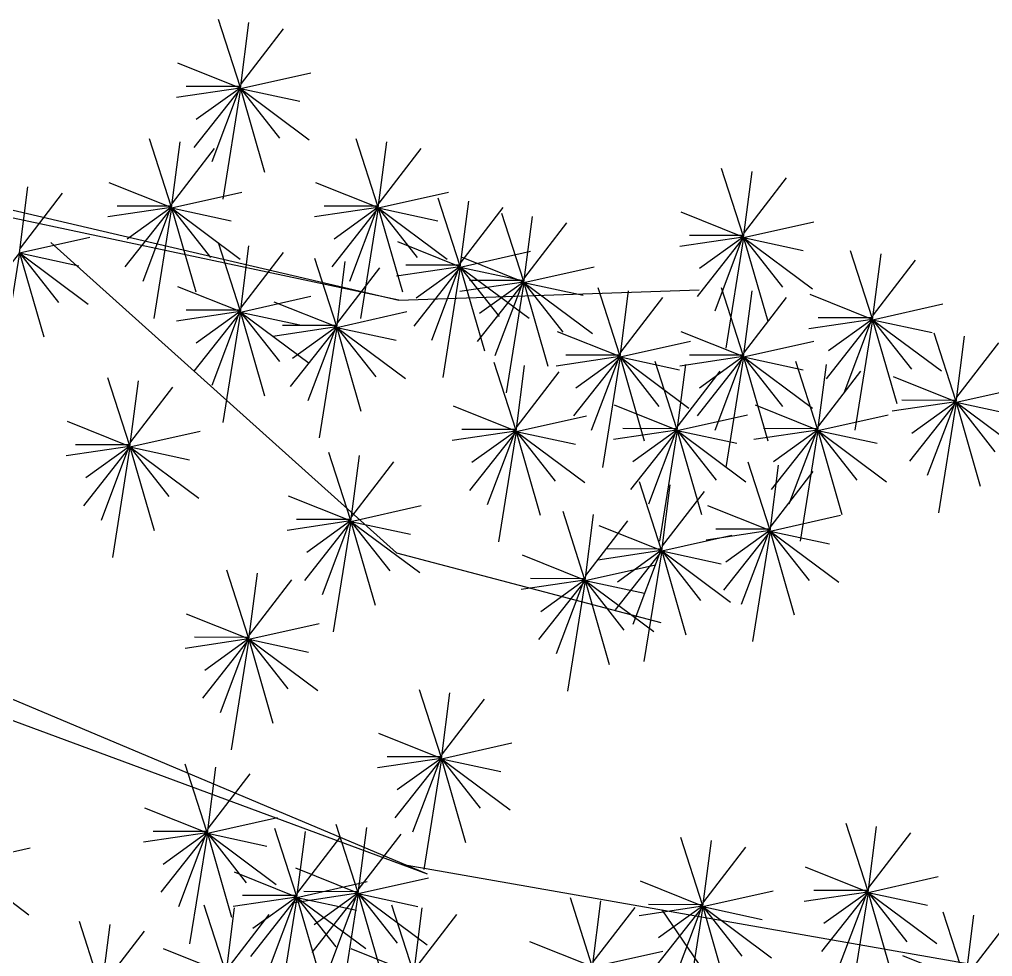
# Model space of a CAD drawing. Header units: millimetres. Extents: x 454 to 24074, y 929 to 15016.
# Drawn here: x 11753 to 12287, y 12976 to 13491 of the extents above; entities that cross this region are included whole.
import ezdxf

# ---------------------------------------------------------------- set-up
doc = ezdxf.new("R2010")
doc.units = ezdxf.units.MM
doc.layers.add('cadblocksdwg.com', color=255, linetype='Continuous')

# ---------------------------------------------------------------- blocks, each defined once
blk = doc.blocks.new('tree side_01')
at = {"color": 0}
for p, q in [((0.7875, 4.5202), (0.7642, 4.5925)), ((0.7879, 4.5182), (0.797, 4.5893)), ((0.7889, 4.5235), (0.8341, 4.5823)), ((0.7875, 4.5186), (0.7206, 4.5454)), ((0.7879, 4.5182), (0.8635, 4.5352)), ((0.7875, 4.5186), (0.7192, 4.5085)), ((0.7875, 4.5202), (0.7294, 4.5203)), ((0.7879, 4.5182), (0.7378, 4.4547)), ((0.7875, 4.5186), (0.7403, 4.4847)), ((0.7875, 4.5202), (0.7569, 4.4391)), ((0.7879, 4.5182), (0.7689, 4.3992)), ((0.7879, 4.5182), (0.8619, 4.4631)), ((0.7879, 4.5182), (0.8519, 4.5044)), ((0.7879, 4.5182), (0.8298, 4.4649)), ((0.7879, 4.5182), (0.8139, 4.428)), ((0.0647, 4.4993), (0.9583, 4.2903)), ((0.9583, 4.2903), (0.0778, 4.4779)), ((0.7133, 4.3916), (0.69, 4.4639)), ((0.9358, 4.3916), (0.9125, 4.4639)), ((0.7137, 4.3897), (0.7229, 4.4607)), ((0.7148, 4.3949), (0.7599, 4.4537)), ((0.9362, 4.3897), (0.9454, 4.4607)), ((0.9372, 4.3949), (0.9824, 4.4537)), ((1.329, 4.3598), (1.3057, 4.4321)), ((1.3294, 4.3578), (1.3386, 4.4289)), ((1.3305, 4.3631), (1.3757, 4.4219)), ((0.5501, 4.3413), (0.5592, 4.4123)), ((0.7133, 4.3901), (0.6465, 4.4168)), ((0.9358, 4.3901), (0.8689, 4.4168)), ((0.5511, 4.3465), (0.5963, 4.4054)), ((0.7137, 4.3897), (0.7894, 4.4066)), ((0.9362, 4.3897), (1.0119, 4.4066)), ((1.0241, 4.328), (1.0008, 4.4003)), ((0.7133, 4.3901), (0.645, 4.3799)), ((0.7133, 4.3916), (0.6553, 4.3917)), ((0.7137, 4.3897), (0.6636, 4.3262)), ((0.7133, 4.3901), (0.6661, 4.3561)), ((0.7133, 4.3916), (0.6827, 4.3106)), ((0.7137, 4.3897), (0.6947, 4.2707)), ((0.7137, 4.3897), (0.7877, 4.3346)), ((0.7137, 4.3897), (0.7397, 4.2994)), ((0.7137, 4.3897), (0.7777, 4.3759)), ((0.7137, 4.3897), (0.7556, 4.3363)), ((0.9358, 4.3901), (0.8675, 4.3799)), ((0.9358, 4.3916), (0.8778, 4.3917)), ((0.9362, 4.3897), (0.8861, 4.3262)), ((0.9358, 4.3901), (0.8886, 4.3561)), ((0.9358, 4.3916), (0.9052, 4.3106)), ((0.9362, 4.3897), (0.9172, 4.2707)), ((0.9362, 4.3897), (1.0102, 4.3346)), ((0.9362, 4.3897), (0.9622, 4.2994)), ((0.9362, 4.3897), (1.0002, 4.3759)), ((0.9362, 4.3897), (0.9781, 4.3363)), ((1.0245, 4.326), (1.0337, 4.397)), ((1.0255, 4.3313), (1.0707, 4.3901)), ((1.0924, 4.3114), (1.0691, 4.3837)), ((1.0928, 4.3095), (1.102, 4.3805)), ((1.329, 4.3582), (1.2622, 4.385)), ((1.0938, 4.3147), (1.139, 4.3735)), ((1.3294, 4.3578), (1.4051, 4.3748)), ((0.5501, 4.3413), (0.6257, 4.3583)), ((1.329, 4.3582), (1.2607, 4.3481)), ((1.329, 4.3598), (1.271, 4.3599)), ((1.3294, 4.3578), (1.2794, 4.2943)), ((1.329, 4.3582), (1.2818, 4.3243)), ((1.329, 4.3598), (1.2984, 4.2787)), ((1.3294, 4.3578), (1.3104, 4.2388)), ((1.3294, 4.3578), (1.4035, 4.3027)), ((1.3294, 4.3578), (1.3934, 4.344)), ((1.3294, 4.3578), (1.3713, 4.3045)), ((1.3294, 4.3578), (1.3554, 4.2676)), ((0.5838, 4.3523), (0.9557, 4.0185)), ((0.7875, 4.2796), (0.7642, 4.3519)), ((0.7879, 4.2776), (0.797, 4.3487)), ((1.0241, 4.3264), (0.9572, 4.3532)), ((0.5501, 4.3413), (0.5, 4.2778)), ((0.5501, 4.3413), (0.5311, 4.2223)), ((0.5501, 4.3413), (0.6241, 4.2862)), ((0.5501, 4.3413), (0.6141, 4.3275)), ((0.5501, 4.3413), (0.592, 4.288)), ((0.5501, 4.3413), (0.5761, 4.251)), ((0.7889, 4.2829), (0.8341, 4.3417)), ((1.0245, 4.326), (1.1002, 4.343)), ((1.0924, 4.3099), (1.0256, 4.3366)), ((1.4678, 4.2712), (1.4445, 4.3435)), ((1.4682, 4.2693), (1.4774, 4.3403)), ((0.8911, 4.263), (0.8678, 4.3353)), ((0.8915, 4.2611), (0.9006, 4.3321)), ((0.8925, 4.2663), (0.9377, 4.3252)), ((1.0241, 4.3264), (0.9558, 4.3162)), ((1.0241, 4.328), (0.966, 4.3281)), ((1.0245, 4.326), (0.9744, 4.2625)), ((1.0241, 4.3264), (0.9769, 4.2924)), ((1.0241, 4.328), (0.9935, 4.2469)), ((1.0245, 4.326), (1.0055, 4.207)), ((1.0245, 4.326), (1.0985, 4.2709)), ((1.0245, 4.326), (1.0505, 4.2358)), ((1.0245, 4.326), (1.0885, 4.3122)), ((1.0245, 4.326), (1.0664, 4.2727)), ((1.0928, 4.3095), (1.1685, 4.3264)), ((1.4692, 4.2746), (1.5144, 4.3334)), ((0.7875, 4.278), (0.7206, 4.3048)), ((1.0924, 4.3099), (1.0241, 4.2997)), ((1.0924, 4.3114), (1.0344, 4.3115)), ((1.0928, 4.3095), (1.0427, 4.246)), ((1.0924, 4.3099), (1.0452, 4.2759)), ((1.0924, 4.3114), (1.0618, 4.2304)), ((1.0928, 4.3095), (1.0738, 4.1905)), ((1.0928, 4.3095), (1.1668, 4.2544)), ((1.0928, 4.3095), (1.1188, 4.2192)), ((1.0928, 4.3095), (1.1568, 4.2957)), ((1.0928, 4.3095), (1.1347, 4.2561)), ((0.7879, 4.2776), (0.8635, 4.2946)), ((0.9583, 4.2903), (1.2814, 4.3014)), ((1.196, 4.2312), (1.1727, 4.3035)), ((1.1964, 4.2293), (1.2056, 4.3003)), ((1.329, 4.2312), (1.3057, 4.3035)), ((1.3294, 4.2293), (1.3386, 4.3003)), ((1.4678, 4.2697), (1.4009, 4.2964)), ((0.8911, 4.2615), (0.8242, 4.2882)), ((1.1974, 4.2345), (1.2426, 4.2933)), ((1.3305, 4.2345), (1.3757, 4.2933)), ((1.4682, 4.2693), (1.5439, 4.2863)), ((0.7875, 4.278), (0.7192, 4.2679)), ((0.7875, 4.2796), (0.7294, 4.2797)), ((0.7879, 4.2776), (0.7378, 4.2141)), ((0.7875, 4.278), (0.7403, 4.2441)), ((0.7875, 4.2796), (0.7569, 4.1985)), ((0.7879, 4.2776), (0.7689, 4.1586)), ((0.7879, 4.2776), (0.8619, 4.2225)), ((0.7879, 4.2776), (0.8519, 4.2638)), ((0.7879, 4.2776), (0.8298, 4.2243)), ((0.7879, 4.2776), (0.8139, 4.1874)), ((0.8915, 4.2611), (0.9671, 4.2781)), ((0.8911, 4.263), (0.833, 4.2632)), ((0.8911, 4.263), (0.8605, 4.182)), ((1.4678, 4.2697), (1.3995, 4.2595)), ((1.4678, 4.2712), (1.4097, 4.2714)), ((1.4682, 4.2693), (1.4181, 4.2058)), ((1.4678, 4.2697), (1.4206, 4.2357)), ((1.4678, 4.2712), (1.4372, 4.1902)), ((1.4682, 4.2693), (1.4492, 4.1503)), ((1.4682, 4.2693), (1.5422, 4.2142)), ((1.4682, 4.2693), (1.4942, 4.179)), ((1.4682, 4.2693), (1.5101, 4.216)), ((1.4682, 4.2693), (1.5322, 4.2555)), ((0.8911, 4.2615), (0.8228, 4.2513)), ((0.8915, 4.2611), (0.8414, 4.1976)), ((0.8911, 4.2615), (0.8439, 4.2275)), ((0.8915, 4.2611), (0.8725, 4.1421)), ((0.8915, 4.2611), (0.9655, 4.206)), ((0.8915, 4.2611), (0.9175, 4.1708)), ((0.8915, 4.2611), (0.9555, 4.2473)), ((0.8915, 4.2611), (0.9334, 4.2078)), ((1.196, 4.2297), (1.1292, 4.2564)), ((1.329, 4.2297), (1.2622, 4.2564)), ((1.5576, 4.1825), (1.5343, 4.2548)), ((1.1964, 4.2293), (1.2721, 4.2462)), ((1.3294, 4.2293), (1.4051, 4.2462)), ((1.558, 4.1806), (1.5671, 4.2516)), ((1.559, 4.1858), (1.6042, 4.2446)), ((1.196, 4.2312), (1.138, 4.2313)), ((1.196, 4.2312), (1.1654, 4.1502)), ((1.329, 4.2312), (1.271, 4.2313)), ((1.329, 4.2312), (1.2984, 4.1502)), ((1.0841, 4.151), (1.0608, 4.2233)), ((1.196, 4.2297), (1.1277, 4.2195)), ((1.1964, 4.2293), (1.1463, 4.1658)), ((1.196, 4.2297), (1.1488, 4.1957)), ((1.1964, 4.2293), (1.1774, 4.1103)), ((1.1964, 4.2293), (1.2704, 4.1742)), ((1.1964, 4.2293), (1.2604, 4.2155)), ((1.1964, 4.2293), (1.2224, 4.139)), ((1.1964, 4.2293), (1.2383, 4.1759)), ((1.2575, 4.152), (1.2342, 4.2243)), ((1.2579, 4.15), (1.2671, 4.2211)), ((1.329, 4.2297), (1.2607, 4.2195)), ((1.3294, 4.2293), (1.2794, 4.1658)), ((1.329, 4.2297), (1.2818, 4.1957)), ((1.3294, 4.2293), (1.3104, 4.1103)), ((1.3294, 4.2293), (1.4035, 4.1742)), ((1.3294, 4.2293), (1.3934, 4.2155)), ((1.3294, 4.2293), (1.3713, 4.1759)), ((1.3294, 4.2293), (1.3554, 4.139)), ((1.4088, 4.152), (1.3855, 4.2243)), ((1.4092, 4.15), (1.4184, 4.2211)), ((1.0845, 4.1491), (1.0937, 4.2201)), ((1.0856, 4.1543), (1.1308, 4.2131)), ((1.2589, 4.1553), (1.3041, 4.2141)), ((1.4102, 4.1553), (1.4554, 4.2141)), ((0.6686, 4.1345), (0.6453, 4.2068)), ((0.669, 4.1325), (0.6781, 4.2035)), ((1.5576, 4.1809), (1.4907, 4.2077)), ((0.67, 4.1378), (0.7152, 4.1966)), ((1.558, 4.1806), (1.6336, 4.1975)), ((1.5576, 4.1809), (1.4893, 4.1708)), ((1.5576, 4.1825), (1.4995, 4.1826)), ((1.558, 4.1806), (1.5079, 4.117)), ((1.5576, 4.1809), (1.5103, 4.147)), ((1.5576, 4.1825), (1.5269, 4.1015)), ((1.558, 4.1806), (1.539, 4.0616)), ((1.558, 4.1806), (1.632, 4.1255)), ((1.558, 4.1806), (1.622, 4.1668)), ((1.558, 4.1806), (1.5839, 4.0903)), ((1.558, 4.1806), (1.5998, 4.1272)), ((1.0841, 4.1495), (1.0173, 4.1762)), ((1.2575, 4.1504), (1.1906, 4.1772)), ((1.4088, 4.1504), (1.342, 4.1772)), ((0.6686, 4.1329), (0.6017, 4.1597)), ((1.0845, 4.1491), (1.1602, 4.166)), ((1.2579, 4.15), (1.3336, 4.167)), ((1.4092, 4.15), (1.4849, 4.167)), ((0.669, 4.1325), (0.7446, 4.1495)), ((1.0841, 4.1495), (1.0158, 4.1393)), ((1.0841, 4.151), (1.0261, 4.1511)), ((1.0845, 4.1491), (1.0345, 4.0856)), ((1.0841, 4.1495), (1.0369, 4.1155)), ((1.0841, 4.151), (1.0535, 4.07)), ((1.0845, 4.1491), (1.0655, 4.0301)), ((1.0845, 4.1491), (1.1586, 4.094)), ((1.0845, 4.1491), (1.1485, 4.1353)), ((1.0845, 4.1491), (1.1264, 4.0957)), ((1.0845, 4.1491), (1.1105, 4.0588)), ((1.2575, 4.1504), (1.1892, 4.1403)), ((1.2575, 4.152), (1.1995, 4.1521)), ((1.2579, 4.15), (1.2078, 4.0865)), ((1.2575, 4.1504), (1.2103, 4.1165)), ((1.2575, 4.152), (1.2269, 4.0709)), ((1.2579, 4.15), (1.2389, 4.031)), ((1.2579, 4.15), (1.2839, 4.0598)), ((1.2579, 4.15), (1.3319, 4.0949)), ((1.2579, 4.15), (1.3219, 4.1363)), ((1.2579, 4.15), (1.2998, 4.0967)), ((1.4088, 4.1504), (1.3405, 4.1403)), ((1.4088, 4.152), (1.3508, 4.1521)), ((1.4092, 4.15), (1.3591, 4.0865)), ((1.4088, 4.1504), (1.3616, 4.1165)), ((1.4088, 4.152), (1.3782, 4.0709)), ((1.4092, 4.15), (1.3902, 4.031)), ((1.4092, 4.15), (1.4352, 4.0598)), ((1.4092, 4.15), (1.4832, 4.0949)), ((1.4092, 4.15), (1.4732, 4.1363)), ((1.4092, 4.15), (1.4511, 4.0967)), ((0.6686, 4.1329), (0.6003, 4.1227)), ((0.6686, 4.1345), (0.6105, 4.1346)), ((0.669, 4.1325), (0.6189, 4.069)), ((0.6686, 4.1329), (0.6214, 4.099)), ((0.6686, 4.1345), (0.638, 4.0534)), ((0.669, 4.1325), (0.65, 4.0135)), ((0.669, 4.1325), (0.743, 4.0774)), ((0.669, 4.1325), (0.695, 4.0423)), ((0.669, 4.1325), (0.733, 4.1187)), ((0.669, 4.1325), (0.7109, 4.0792)), ((0.9064, 4.0543), (0.8831, 4.1266)), ((0.9068, 4.0523), (0.9159, 4.1233)), ((0.9078, 4.0576), (0.953, 4.1164)), ((1.3575, 4.0438), (1.3342, 4.1161)), ((1.3579, 4.0419), (1.3671, 4.1129)), ((1.359, 4.0471), (1.4041, 4.106)), ((1.2407, 4.0224), (1.2174, 4.0947)), ((1.2412, 4.0205), (1.2503, 4.0915)), ((1.2422, 4.0258), (1.2874, 4.0846)), ((0.9064, 4.0527), (0.8395, 4.0795)), ((0.9068, 4.0523), (0.9824, 4.0693)), ((1.3575, 4.0423), (1.2907, 4.069)), ((0.9064, 4.0543), (0.8483, 4.0544)), ((0.9064, 4.0543), (0.8758, 3.9732)), ((1.1583, 3.9906), (1.135, 4.0629)), ((1.1587, 3.9887), (1.1679, 4.0597)), ((1.3579, 4.0419), (1.4336, 4.0589)), ((0.0943, 4.0498), (0.9889, 3.6729)), ((0.9064, 4.0527), (0.8381, 4.0425)), ((0.9068, 4.0523), (0.8567, 3.9888)), ((0.9064, 4.0527), (0.8592, 4.0188)), ((0.9068, 4.0523), (0.8878, 3.9333)), ((0.9068, 4.0523), (0.9808, 3.9972)), ((0.9068, 4.0523), (0.9708, 4.0385)), ((0.9068, 4.0523), (0.9487, 3.999)), ((0.9068, 4.0523), (0.9328, 3.9621)), ((1.1597, 3.9939), (1.2049, 4.0527)), ((1.2407, 4.0209), (1.1739, 4.0476)), ((1.3575, 4.0438), (1.2995, 4.044)), ((1.3575, 4.0438), (1.3269, 3.9628)), ((1.2412, 4.0205), (1.3168, 4.0375)), ((1.3575, 4.0423), (1.2892, 4.0321)), ((1.3579, 4.0419), (1.3078, 3.9784)), ((1.3575, 4.0423), (1.3103, 4.0083)), ((1.3579, 4.0419), (1.3389, 3.9229)), ((1.3579, 4.0419), (1.4319, 3.9868)), ((1.3579, 4.0419), (1.4219, 4.0281)), ((1.3579, 4.0419), (1.3998, 3.9885)), ((1.3579, 4.0419), (1.3839, 3.9516)), ((1.2407, 4.0224), (1.1827, 4.0226)), ((1.2407, 4.0224), (1.2101, 3.9414)), ((0.9557, 4.0185), (1.2404, 3.9436)), ((1.1583, 3.9891), (1.0914, 4.0158)), ((1.2407, 4.0209), (1.1725, 4.0107)), ((1.2412, 4.0205), (1.1911, 3.957)), ((1.2407, 4.0209), (1.1935, 3.9869)), ((1.2412, 4.0205), (1.2221, 3.9015)), ((1.2412, 4.0205), (1.3152, 3.9654)), ((1.2412, 4.0205), (1.2671, 3.9302)), ((1.2412, 4.0205), (1.3052, 4.0067)), ((1.2412, 4.0205), (1.283, 3.9672)), ((0.0813, 4.0084), (0.9889, 3.6729)), ((1.1587, 3.9887), (1.2344, 4.0056)), ((0.7966, 3.9274), (0.7733, 3.9997)), ((0.797, 3.9254), (0.8061, 3.9964)), ((1.1583, 3.9906), (1.1002, 3.9907)), ((1.1583, 3.9906), (1.1277, 3.9096)), ((0.798, 3.9307), (0.8432, 3.9895)), ((1.1583, 3.9891), (1.09, 3.9789)), ((1.1587, 3.9887), (1.1086, 3.9252)), ((1.1583, 3.9891), (1.1111, 3.9551)), ((1.1587, 3.9887), (1.1397, 3.8697)), ((1.1587, 3.9887), (1.1847, 3.8984)), ((1.1587, 3.9887), (1.2227, 3.9749)), ((1.1587, 3.9887), (1.2006, 3.9353)), ((1.1587, 3.9887), (1.2327, 3.9336)), ((0.7966, 3.9258), (0.7297, 3.9526)), ((0.797, 3.9254), (0.8726, 3.9424)), ((0.7966, 3.9274), (0.7385, 3.9275)), ((0.7966, 3.9274), (0.766, 3.8463)), ((0.7966, 3.9258), (0.7283, 3.9156)), ((0.797, 3.9254), (0.7469, 3.8619)), ((0.7966, 3.9258), (0.7494, 3.8919)), ((0.797, 3.9254), (0.778, 3.8064)), ((0.797, 3.9254), (0.871, 3.8703)), ((0.797, 3.9254), (0.861, 3.9116)), ((0.797, 3.9254), (0.8389, 3.8721)), ((0.797, 3.9254), (0.8229, 3.8352)), ((1.0038, 3.7988), (0.9805, 3.8711)), ((1.0042, 3.7968), (1.0133, 3.8679)), ((1.0052, 3.8021), (1.0504, 3.8609)), ((1.0038, 3.7972), (0.9369, 3.824)), ((1.0042, 3.7968), (1.0798, 3.8138)), ((1.0038, 3.7972), (0.9355, 3.7871)), ((1.0038, 3.7988), (0.9457, 3.7989)), ((1.0042, 3.7968), (0.9541, 3.7333)), ((1.0038, 3.7972), (0.9565, 3.7633)), ((1.0038, 3.7988), (0.9731, 3.7177)), ((1.0042, 3.7968), (0.9852, 3.6778)), ((1.0042, 3.7968), (1.0782, 3.7417)), ((1.0042, 3.7968), (1.0301, 3.7066)), ((1.0042, 3.7968), (1.0682, 3.7831)), ((1.0042, 3.7968), (1.046, 3.7435)), ((0.7518, 3.7186), (0.7285, 3.7909)), ((0.7523, 3.7166), (0.7614, 3.7877)), ((0.7533, 3.7219), (0.7985, 3.7807)), ((0.7518, 3.717), (0.685, 3.7438)), ((0.7523, 3.7166), (0.8279, 3.7336)), ((0.7518, 3.7186), (0.6938, 3.7187)), ((0.7518, 3.7186), (0.7212, 3.6375)), ((0.8483, 3.6495), (0.825, 3.7218)), ((0.8487, 3.6476), (0.8578, 3.7186)), ((0.9143, 3.6537), (0.891, 3.726)), ((0.9147, 3.6517), (0.9239, 3.7228)), ((1.4629, 3.6549), (1.4396, 3.7272)), ((1.4633, 3.653), (1.4724, 3.724)), ((0.7518, 3.717), (0.6836, 3.7069)), ((0.7523, 3.7166), (0.7022, 3.6531)), ((0.7518, 3.717), (0.7046, 3.6831)), ((0.7523, 3.7166), (0.7332, 3.5976)), ((0.7523, 3.7166), (0.8263, 3.6615)), ((0.7523, 3.7166), (0.7782, 3.6264)), ((0.7523, 3.7166), (0.8163, 3.7029)), ((0.7523, 3.7166), (0.7941, 3.6633)), ((0.8497, 3.6529), (0.8949, 3.7117)), ((0.9157, 3.657), (0.9609, 3.7158)), ((1.2851, 3.6397), (1.2618, 3.712)), ((1.2855, 3.6377), (1.2947, 3.7087)), ((1.4643, 3.6583), (1.5095, 3.7171)), ((0.486, 3.6841), (0.5616, 3.7011)), ((1.2865, 3.643), (1.3317, 3.7018)), ((0.486, 3.6841), (0.56, 3.629)), ((0.9143, 3.6521), (0.8474, 3.6789)), ((0.9673, 3.6824), (1.7942, 3.537)), ((1.4629, 3.6534), (1.396, 3.6801)), ((0.8483, 3.648), (0.7814, 3.6747)), ((0.9147, 3.6517), (0.9904, 3.6687)), ((1.4633, 3.653), (1.5389, 3.67)), ((0.8487, 3.6476), (0.9243, 3.6646)), ((1.2851, 3.6381), (1.2183, 3.6649)), ((1.4629, 3.6549), (1.4048, 3.6551)), ((1.4629, 3.6549), (1.4322, 3.5739)), ((0.8483, 3.648), (0.78, 3.6378)), ((0.8483, 3.6495), (0.7902, 3.6497)), ((0.8487, 3.6476), (0.7986, 3.5841)), ((0.8483, 3.648), (0.8011, 3.614)), ((0.8483, 3.6495), (0.8177, 3.5685)), ((0.8487, 3.6476), (0.8297, 3.5286)), ((0.9143, 3.6521), (0.846, 3.6419)), ((0.8487, 3.6476), (0.9227, 3.5925)), ((0.8487, 3.6476), (0.9127, 3.6338)), ((0.8487, 3.6476), (0.8747, 3.5573)), ((0.8487, 3.6476), (0.8906, 3.5943)), ((0.9143, 3.6537), (0.8562, 3.6538)), ((0.9147, 3.6517), (0.8646, 3.5882)), ((0.9143, 3.6521), (0.8671, 3.6182)), ((0.9143, 3.6537), (0.8837, 3.5726)), ((0.9147, 3.6517), (0.8957, 3.5327)), ((0.9147, 3.6517), (0.9887, 3.5966)), ((0.9147, 3.6517), (0.9787, 3.6379)), ((0.9147, 3.6517), (0.9407, 3.5615)), ((0.9147, 3.6517), (0.9566, 3.5984)), ((1.1662, 3.5747), (1.1429, 3.647)), ((1.2855, 3.6377), (1.3612, 3.6547)), ((1.4629, 3.6534), (1.3946, 3.6432)), ((1.4633, 3.653), (1.4132, 3.5895)), ((1.4629, 3.6534), (1.4156, 3.6194)), ((1.4633, 3.653), (1.4443, 3.534)), ((1.4633, 3.653), (1.5373, 3.5979)), ((1.4633, 3.653), (1.4892, 3.5627)), ((1.4633, 3.653), (1.5273, 3.6392)), ((1.4633, 3.653), (1.5051, 3.5997)), ((0.772, 3.5671), (0.7487, 3.6394)), ((0.7724, 3.5651), (0.7816, 3.6362)), ((0.974, 3.5671), (0.9507, 3.6394)), ((0.9744, 3.5651), (0.9836, 3.6362)), ((1.1666, 3.5728), (1.1758, 3.6438)), ((1.1676, 3.5781), (1.2128, 3.6369)), ((1.2851, 3.6381), (1.2168, 3.6279)), ((1.2851, 3.6397), (1.2271, 3.6398)), ((1.2855, 3.6377), (1.2354, 3.5742)), ((1.2851, 3.6381), (1.2379, 3.6042)), ((1.2412, 3.6342), (1.3531, 3.4704)), ((1.2851, 3.6397), (1.2545, 3.5586)), ((1.2855, 3.6377), (1.2665, 3.5187)), ((1.2855, 3.6377), (1.3595, 3.5826)), ((1.2855, 3.6377), (1.3495, 3.6239)), ((1.2855, 3.6377), (1.3274, 3.5844)), ((1.2855, 3.6377), (1.3115, 3.5475)), ((0.7735, 3.5704), (0.8186, 3.6292)), ((0.9754, 3.5704), (1.0206, 3.6292)), ((1.5676, 3.5595), (1.5443, 3.6318)), ((1.5681, 3.5575), (1.5772, 3.6285)), ((0.638, 3.5492), (0.6147, 3.6215)), ((0.6385, 3.5473), (0.6476, 3.6183)), ((1.5691, 3.5628), (1.6143, 3.6216)), ((0.6395, 3.5526), (0.6847, 3.6114)), ((0.772, 3.5655), (0.7052, 3.5923)), ((0.974, 3.5655), (0.9072, 3.5923)), ((1.1662, 3.5732), (1.0994, 3.5999)), ((1.1666, 3.5728), (1.2423, 3.5898)), ((1.5676, 3.5579), (1.5008, 3.5847))]:
    blk.add_line(p, q, dxfattribs=at)

msp = doc.modelspace()

# ---------------------------------------------------------------- block references
at = {"layer": 'cadblocksdwg.com', "xscale": 510.3099452236204, "yscale": 510.3099452236204, "zscale": 510.3099452236204}
msp.add_blockref('tree side_01', (11472.2, 11147.14), dxfattribs=at)

doc.saveas('drawing.dxf')
